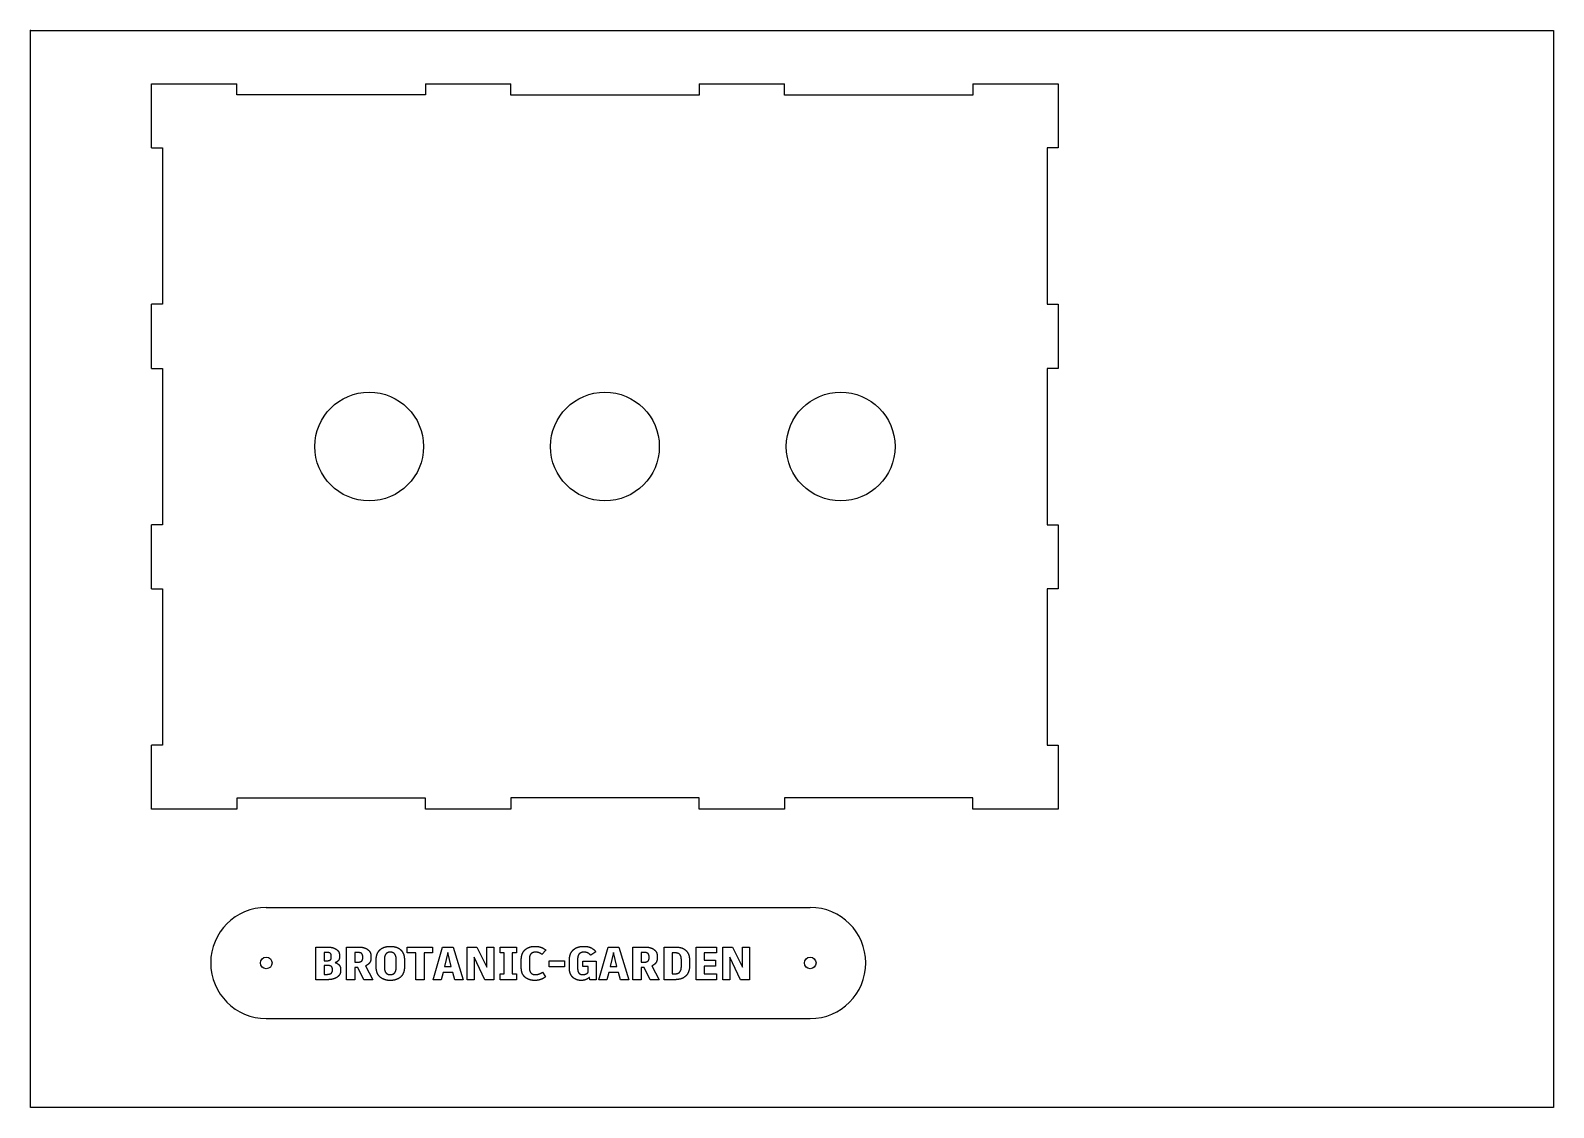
# Model space of a CAD drawing. Header units: millimetres. Extents: x 0 to 420, y -297 to 0.
import ezdxf

# ---------------------------------------------------------------- set-up
doc = ezdxf.new("R2010")
doc.units = ezdxf.units.MM
doc.header["$MEASUREMENT"] = 0
doc.layers.add('bottom v2_engrave', color=7, linetype='Continuous')
doc.layers.add('bottom v2_Sketch1', color=7, linetype='Continuous')

msp = doc.modelspace()

# ---------------------------------------------------------------- linework, layer by layer
at = {"layer": 'bottom v2_engrave'}
msp.add_point((0, 0), dxfattribs=at)
at = {"layer": 'bottom v2_Sketch1'}
for p, q in [((0, -297), (0, 0)), ((0, 0), (420, 0)), ((420, 0), (420, -297)), ((33.41, -32.38), (33.41, -14.73)), ((33.41, -14.73), (56.95, -14.73)), ((56.95, -17.73), (56.95, -14.73)), ((108.9, -14.73), (108.9, -17.73)), ((108.9, -14.73), (132.44, -14.73)), ((132.44, -17.82), (132.44, -14.73)), ((184.39, -14.73), (184.39, -17.82)), ((184.39, -14.73), (207.93, -14.73)), ((207.93, -17.82), (207.93, -14.73)), ((259.88, -14.73), (259.88, -17.82)), ((259.88, -14.73), (281.91, -14.73)), ((281.91, -14.73), (283.41, -14.73)), ((283.41, -14.73), (283.41, -32.38)), ((108.9, -17.73), (56.95, -17.73)), ((184.39, -17.82), (132.44, -17.82)), ((259.88, -17.82), (207.93, -17.82)), ((33.41, -32.38), (36.41, -32.38)), ((36.41, -32.38), (36.41, -75.51)), ((280.41, -32.38), (280.41, -75.51)), ((283.41, -32.38), (280.41, -32.38)), ((36.41, -75.51), (33.41, -75.51)), ((33.41, -93.17), (33.41, -75.51)), ((280.41, -75.51), (283.41, -75.51)), ((283.41, -75.51), (283.41, -93.17)), ((33.41, -93.17), (36.41, -93.17)), ((36.41, -93.17), (36.41, -136.29)), ((283.41, -93.17), (280.41, -93.17)), ((280.41, -93.17), (280.41, -136.29)), ((36.41, -136.29), (33.41, -136.29)), ((33.41, -153.95), (33.41, -136.29)), ((280.41, -136.29), (283.41, -136.29)), ((283.41, -136.29), (283.41, -153.95)), ((33.41, -153.95), (36.41, -153.95)), ((36.41, -153.95), (36.41, -197.08)), ((280.41, -153.95), (280.41, -197.08)), ((283.41, -153.95), (280.41, -153.95)), ((33.41, -213.23), (33.41, -197.08)), ((36.41, -197.08), (33.41, -197.08)), ((280.41, -197.08), (283.41, -197.08)), ((283.41, -197.08), (283.41, -213.18)), ((33.41, -214.73), (33.41, -213.23)), ((108.9, -211.73), (56.95, -211.73)), ((56.95, -211.73), (56.95, -214.73)), ((108.9, -214.73), (108.9, -211.73)), ((132.44, -211.64), (132.44, -214.73)), ((184.39, -211.64), (132.44, -211.64)), ((184.39, -214.73), (184.39, -211.64)), ((207.93, -211.64), (207.93, -214.73)), ((259.88, -211.64), (207.93, -211.64)), ((259.88, -214.73), (259.88, -211.64)), ((283.41, -213.18), (283.41, -214.73)), ((56.95, -214.73), (33.41, -214.73)), ((132.44, -214.73), (108.9, -214.73)), ((207.93, -214.73), (184.39, -214.73)), ((283.41, -214.73), (259.88, -214.73)), ((65.02, -241.83), (215.02, -241.83)), ((78.72, -261.75), (78.72, -252.75)), ((78.72, -252.75), (81.84, -252.75)), ((80.97, -254.23), (80.97, -256.51)), ((81.78, -254.23), (80.97, -254.23)), ((82.96, -255.62), (82.96, -255.16)), ((85.21, -255), (85.21, -255.58)), ((87.19, -252.75), (90.6, -252.75)), ((87.19, -261.75), (87.19, -252.75)), ((89.44, -254.26), (89.44, -256.89)), ((90.44, -254.26), (89.44, -254.26)), ((91.63, -255.89), (91.63, -255.32)), ((93.88, -255.18), (93.88, -255.92)), ((103.91, -252.75), (110.89, -252.75)), ((103.91, -254.37), (103.91, -252.75)), ((106.28, -254.37), (103.91, -254.37)), ((106.28, -261.75), (106.28, -254.37)), ((110.89, -254.37), (108.53, -254.37)), ((108.53, -254.37), (108.53, -261.75)), ((110.89, -252.75), (110.89, -254.37)), ((111.03, -261.75), (113.6, -252.75)), ((113.6, -252.75), (116.6, -252.75)), ((115.09, -254.23), (114.18, -258.11)), ((116.03, -258.11), (115.09, -254.23)), ((116.6, -252.75), (119.31, -261.75)), ((120.47, -252.75), (123.1, -252.75)), ((120.47, -261.75), (120.47, -252.75)), ((122.38, -255.57), (122.38, -261.75)), ((125.31, -261.75), (122.38, -255.57)), ((123.1, -252.75), (125.83, -258.33)), ((125.83, -258.33), (125.83, -252.75)), ((125.83, -252.75), (127.74, -252.75)), ((127.74, -252.75), (127.74, -261.75)), ((129.48, -252.75), (134.03, -252.75)), ((129.48, -254.36), (129.48, -252.75)), ((130.62, -254.36), (129.48, -254.36)), ((130.62, -260.13), (130.62, -254.36)), ((134.03, -254.36), (132.87, -254.36)), ((132.87, -254.36), (132.87, -260.13)), ((134.03, -252.75), (134.03, -254.36)), ((135.35, -258.5), (135.35, -256.19)), ((137.6, -255.92), (137.6, -258.54)), ((142.12, -253.59), (141.04, -254.78)), ((148.64, -258.74), (148.64, -256.16)), ((150.89, -255.95), (150.89, -258.77)), ((155.9, -254.05), (154.5, -255.03)), ((156.71, -261.75), (159.28, -252.75)), ((159.28, -252.75), (162.28, -252.75)), ((160.77, -254.23), (159.86, -258.11)), ((161.71, -258.11), (160.77, -254.23)), ((162.28, -252.75), (164.99, -261.75)), ((166.15, -261.75), (166.15, -252.75)), ((166.15, -252.75), (169.55, -252.75)), ((169.4, -254.26), (168.4, -254.26)), ((168.4, -254.26), (168.4, -256.89)), ((170.58, -255.89), (170.58, -255.32)), ((172.83, -255.18), (172.83, -255.92)), ((174.71, -261.75), (174.71, -252.75)), ((174.71, -252.75), (177.96, -252.75)), ((176.96, -254.37), (176.96, -260.13)), ((177.9, -254.37), (176.96, -254.37)), ((183.54, -261.75), (183.54, -252.75)), ((183.54, -252.75), (189.15, -252.75)), ((185.79, -254.37), (185.79, -256.39)), ((189.15, -254.37), (185.79, -254.37)), ((189.15, -252.75), (189.15, -254.37)), ((190.97, -261.75), (190.97, -252.75)), ((190.97, -252.75), (193.61, -252.75)), ((195.82, -261.75), (192.89, -255.57)), ((192.89, -255.57), (192.89, -261.75)), ((193.61, -252.75), (196.34, -258.33)), ((196.34, -258.33), (196.34, -252.75)), ((196.34, -252.75), (198.25, -252.75)), ((198.25, -252.75), (198.25, -261.75)), ((80.97, -256.51), (81.91, -256.51)), ((80.97, -257.84), (80.97, -260.27)), ((82.01, -257.84), (80.97, -257.84)), ((80.97, -260.27), (81.84, -260.27)), ((83.26, -259.21), (83.26, -258.77)), ((84.05, -257.05), (84.04, -257.05)), ((85.51, -258.83), (85.51, -259.36)), ((89.44, -256.89), (90.43, -256.89)), ((89.44, -258.4), (89.44, -261.75)), ((90.29, -258.4), (89.44, -258.4)), ((91.95, -261.75), (90.29, -258.4)), ((92.37, -257.96), (94.38, -261.75)), ((95.34, -258.29), (95.34, -256.22)), ((97.59, -256.21), (97.59, -258.28)), ((100.86, -258.28), (100.86, -256.21)), ((103.12, -256.22), (103.12, -258.29)), ((113.77, -259.79), (113.27, -261.75)), ((116.47, -259.79), (113.77, -259.79)), ((114.18, -258.11), (116.03, -258.11)), ((117.02, -261.75), (116.47, -259.79)), ((129.48, -261.75), (129.48, -260.13)), ((129.48, -260.13), (130.62, -260.13)), ((132.87, -260.13), (134.03, -260.13)), ((134.03, -260.13), (134.03, -261.75)), ((141.18, -259.7), (142.07, -260.92)), ((143.04, -258.19), (143.04, -256.52)), ((143.04, -256.52), (147.22, -256.52)), ((147.22, -258.19), (143.04, -258.19)), ((147.22, -256.52), (147.22, -258.19)), ((152.33, -256.61), (155.96, -256.61)), ((152.33, -258.1), (152.33, -256.61)), ((153.83, -258.1), (152.33, -258.1)), ((153.82, -259.68), (153.83, -258.1)), ((155.96, -256.61), (155.96, -261.75)), ((159.45, -259.79), (158.95, -261.75)), ((162.15, -259.79), (159.45, -259.79)), ((159.86, -258.11), (161.71, -258.11)), ((162.7, -261.75), (162.15, -259.79)), ((168.4, -256.89), (169.39, -256.89)), ((169.25, -258.4), (168.4, -258.4)), ((168.4, -258.4), (168.4, -261.75)), ((170.9, -261.75), (169.25, -258.4)), ((171.33, -257.96), (173.33, -261.75)), ((176.96, -260.13), (177.71, -260.13)), ((179.49, -258.06), (179.49, -256.26)), ((181.74, -256.34), (181.74, -258)), ((185.79, -256.39), (188.88, -256.39)), ((188.88, -258), (185.79, -258)), ((185.79, -258), (185.79, -260.09)), ((185.79, -260.09), (189.15, -260.09)), ((188.88, -256.39), (188.88, -258)), ((189.15, -260.09), (189.15, -261.75)), ((81.88, -261.75), (78.72, -261.75)), ((89.44, -261.75), (87.19, -261.75)), ((94.38, -261.75), (91.95, -261.75)), ((108.53, -261.75), (106.28, -261.75)), ((113.27, -261.75), (111.03, -261.75)), ((119.31, -261.75), (117.02, -261.75)), ((122.38, -261.75), (120.47, -261.75)), ((127.74, -261.75), (125.31, -261.75)), ((134.03, -261.75), (129.48, -261.75)), ((154.29, -261.75), (154.13, -261.11)), ((155.96, -261.75), (154.29, -261.75)), ((158.95, -261.75), (156.71, -261.75)), ((164.99, -261.75), (162.7, -261.75)), ((168.4, -261.75), (166.15, -261.75)), ((173.33, -261.75), (170.9, -261.75)), ((177.65, -261.75), (174.71, -261.75)), ((189.15, -261.75), (183.54, -261.75)), ((192.89, -261.75), (190.97, -261.75)), ((198.25, -261.75), (195.82, -261.75)), ((65.02, -272.46), (215.02, -272.46)), ((420, -297), (0, -297))]:
    msp.add_line(p, q, dxfattribs=at)
for centre, radius in [((93.41, -114.73), 15), ((158.41, -114.73), 15), ((223.41, -114.73), 15), ((65.02, -257.14), 1.6), ((215.02, -257.14), 1.6)]:
    msp.add_circle(centre, radius, dxfattribs=at)
for centre, start, end in [((65.02, -257.14), 90, 270), ((215.02, -257.14), 270, 90)]:
    msp.add_arc(centre, 15.32, start, end, dxfattribs=at)
for points in [[(82.96, -255.16), (82.96, -254.23), (81.78, -254.23)], [(81.84, -252.75), (83.4, -252.75), (84.31, -253.35)], [(82.69, -256.28), (82.96, -256.06), (82.96, -255.62)], [(84.31, -253.35), (85.21, -253.95), (85.21, -255)], [(85.21, -255.58), (85.21, -256.19), (84.86, -256.54)], [(91.31, -254.53), (91, -254.26), (90.44, -254.26)], [(90.6, -252.75), (91.58, -252.75), (92.32, -253.05)], [(91.63, -255.32), (91.63, -254.8), (91.31, -254.53)], [(91.31, -256.63), (91.63, -256.37), (91.63, -255.89)], [(92.32, -253.05), (93.05, -253.34), (93.47, -253.89)], [(93.47, -253.89), (93.88, -254.44), (93.88, -255.18)], [(93.88, -255.92), (93.88, -256.6), (93.49, -257.12)], [(95.34, -256.22), (95.34, -255.12), (95.79, -254.29)], [(95.79, -254.29), (96.24, -253.46), (97.12, -253)], [(97.12, -253), (97.99, -252.55), (99.23, -252.55)], [(98, -254.68), (97.59, -255.2), (97.59, -256.21)], [(99.23, -254.15), (98.42, -254.15), (98, -254.68)], [(99.23, -252.55), (100.47, -252.55), (101.35, -253)], [(100.45, -254.68), (100.04, -254.15), (99.23, -254.15)], [(100.86, -256.21), (100.86, -255.2), (100.45, -254.68)], [(101.35, -253), (102.23, -253.46), (102.68, -254.29)], [(102.68, -254.29), (103.12, -255.12), (103.12, -256.22)], [(135.35, -256.19), (135.35, -255.07), (135.81, -254.25)], [(135.81, -254.25), (136.27, -253.43), (137.13, -252.99)], [(137.13, -252.99), (137.99, -252.55), (139.17, -252.55)], [(138.04, -254.6), (137.6, -255.05), (137.6, -255.92)], [(139.26, -254.15), (138.47, -254.15), (138.04, -254.6)], [(139.17, -252.55), (140.14, -252.55), (140.83, -252.82)], [(140.21, -254.31), (139.79, -254.15), (139.26, -254.15)], [(141.04, -254.78), (140.63, -254.46), (140.21, -254.31)], [(140.83, -252.82), (141.51, -253.09), (142.12, -253.59)], [(148.64, -256.16), (148.64, -255.08), (149.11, -254.26)], [(149.11, -254.26), (149.57, -253.45), (150.46, -253)], [(150.46, -253), (151.34, -252.55), (152.54, -252.55)], [(151.34, -254.62), (150.89, -255.08), (150.89, -255.95)], [(152.66, -254.15), (151.79, -254.15), (151.34, -254.62)], [(152.54, -252.55), (154.81, -252.55), (155.9, -254.05)], [(153.69, -254.37), (153.25, -254.15), (152.66, -254.15)], [(154.5, -255.03), (154.13, -254.59), (153.69, -254.37)], [(170.27, -254.53), (169.95, -254.26), (169.4, -254.26)], [(169.55, -252.75), (170.53, -252.75), (171.27, -253.05)], [(170.26, -256.63), (170.58, -256.37), (170.58, -255.89)], [(170.58, -255.32), (170.58, -254.8), (170.27, -254.53)], [(171.27, -253.05), (172.01, -253.34), (172.42, -253.89)], [(172.42, -253.89), (172.83, -254.44), (172.83, -255.18)], [(172.83, -255.92), (172.83, -256.6), (172.44, -257.12)], [(179.1, -254.84), (178.71, -254.37), (177.9, -254.37)], [(177.96, -252.75), (179.8, -252.75), (180.77, -253.72)], [(179.49, -256.26), (179.49, -255.31), (179.1, -254.84)], [(180.77, -253.72), (181.74, -254.68), (181.74, -256.34)], [(81.84, -260.27), (82.51, -260.27), (82.88, -260.01)], [(81.91, -256.51), (82.41, -256.51), (82.69, -256.28)], [(83.26, -258.77), (83.26, -257.84), (82.01, -257.84)], [(82.88, -260.01), (83.26, -259.75), (83.26, -259.21)], [(84.04, -257.05), (84.59, -257.18), (85.05, -257.61)], [(84.86, -256.54), (84.52, -256.89), (84.05, -257.05)], [(85.05, -257.61), (85.51, -258.05), (85.51, -258.83)], [(85.51, -259.36), (85.51, -260.07), (85.06, -260.61)], [(90.43, -256.89), (90.98, -256.89), (91.31, -256.63)], [(93.49, -257.12), (93.09, -257.64), (92.37, -257.96)], [(95.79, -260.22), (95.34, -259.39), (95.34, -258.29)], [(97.12, -261.5), (96.24, -261.05), (95.79, -260.22)], [(97.59, -258.28), (97.59, -259.31), (98, -259.83)], [(98, -259.83), (98.42, -260.35), (99.23, -260.35)], [(99.23, -260.35), (100.04, -260.35), (100.45, -259.83)], [(100.45, -259.83), (100.86, -259.31), (100.86, -258.28)], [(102.68, -260.22), (102.23, -261.05), (101.35, -261.5)], [(103.12, -258.29), (103.12, -259.39), (102.68, -260.22)], [(135.8, -260.33), (135.35, -259.54), (135.35, -258.5)], [(137.1, -261.53), (136.25, -261.11), (135.8, -260.33)], [(137.6, -258.54), (137.6, -260.35), (139.24, -260.35)], [(139.24, -260.35), (140.23, -260.35), (141.18, -259.7)], [(149.06, -260.44), (148.64, -259.71), (148.64, -258.74)], [(150.89, -258.77), (150.89, -259.52), (151.25, -259.93)], [(151.25, -259.93), (151.62, -260.35), (152.33, -260.35)], [(152.33, -260.35), (152.8, -260.35), (153.18, -260.17)], [(153.18, -260.17), (153.56, -259.99), (153.82, -259.68)], [(169.39, -256.89), (169.94, -256.89), (170.26, -256.63)], [(172.44, -257.12), (172.05, -257.64), (171.33, -257.96)], [(177.71, -260.13), (178.61, -260.13), (179.05, -259.63)], [(179.05, -259.63), (179.49, -259.13), (179.49, -258.06)], [(181.74, -258), (181.74, -259.76), (180.69, -260.76)], [(83.78, -261.45), (82.96, -261.75), (81.88, -261.75)], [(85.06, -260.61), (84.61, -261.15), (83.78, -261.45)], [(99.23, -261.96), (97.99, -261.96), (97.12, -261.5)], [(101.35, -261.5), (100.47, -261.96), (99.23, -261.96)], [(139.13, -261.96), (137.95, -261.96), (137.1, -261.53)], [(140.77, -261.66), (140.01, -261.96), (139.13, -261.96)], [(142.07, -260.92), (141.53, -261.37), (140.77, -261.66)], [(150.22, -261.57), (149.48, -261.17), (149.06, -260.44)], [(151.84, -261.96), (150.95, -261.96), (150.22, -261.57)], [(153.11, -261.73), (152.53, -261.96), (151.84, -261.96)], [(154.13, -261.11), (153.69, -261.5), (153.11, -261.73)], [(180.69, -260.76), (179.63, -261.75), (177.65, -261.75)]]:
    msp.add_open_spline(points, degree=2, dxfattribs=at)
msp.add_point((0, 0), dxfattribs=at)

doc.saveas('drawing.dxf')
